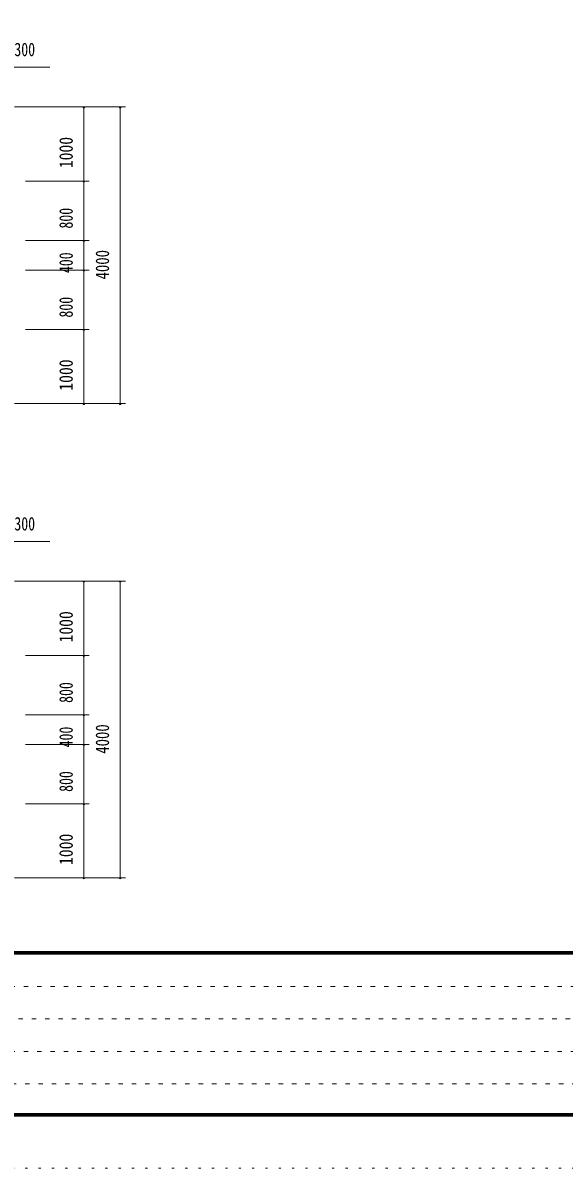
# Model space of a CAD drawing. Units: millimetres, scale not verified. Extents: x -37128 to 37128, y -14700 to 14700.
# Drawn here: x 7758 to 15057, y -14700 to 741 of the extents above; entities that cross this region are included whole.
import ezdxf
from ezdxf.enums import TextEntityAlignment as Align

# ---------------------------------------------------------------- set-up
doc = ezdxf.new("R2010")
doc.units = ezdxf.units.MM
doc.header["$LTSCALE"] = 60
doc.linetypes.add('USER1', pattern=[3, 1, -2])
doc.linetypes.add('USER4', pattern=[3, 0.5, -2.5])
for name, color, linetype, lineweight in [('0-5_1-5DIM', 3, 'Continuous', 18), ('0-C_F-F', 5, 'Continuous', 18), ('0-D_F-E_J_ADD', 3, 'USER4', 18)]:
    doc.layers.add(name, color=color, linetype=linetype, lineweight=lineweight)
doc.styles.add('ＭＳ ゴシック', font='')
doc.styles.get('ＭＳ ゴシック').set_extended_font_data('MS Gothic')

msp = doc.modelspace()

# ---------------------------------------------------------------- linework, layer by layer
at = {"layer": '0-5_1-5DIM'}
for p, q in [((8122.03, 142.54), (-926.97, 142.54)), ((9139.52, -392.46), (7642.53, -392.46)), ((8593.52, -392.46), (8565.52, -392.46)), ((8579.52, -392.46), (8579.52, -1392.46)), ((9083.52, -392.46), (9055.52, -392.46)), ((9069.52, -392.46), (9069.52, -4392.46)), ((7792.53, -1392.46), (8649.52, -1392.46)), ((8593.52, -1392.46), (8565.52, -1392.46)), ((8579.52, -1392.46), (8579.52, -2192.46)), ((8649.52, -2192.46), (7792.53, -2192.46)), ((8593.52, -2192.46), (8565.52, -2192.46)), ((8579.52, -2192.46), (8579.52, -2592.46)), ((8649.52, -2592.46), (7792.53, -2592.46)), ((8593.52, -2592.46), (8565.52, -2592.46)), ((8579.52, -2592.46), (8579.52, -3392.46)), ((7792.53, -3392.46), (8649.52, -3392.46)), ((8593.52, -3392.46), (8565.52, -3392.46)), ((8579.52, -3392.46), (8579.52, -4392.46)), ((9139.52, -4392.46), (7642.53, -4392.46)), ((7677.53, -4392.46), (9139.52, -4392.46)), ((8593.52, -4392.46), (8565.52, -4392.46)), ((8593.52, -4392.46), (8565.52, -4392.46)), ((9083.52, -4392.46), (9055.52, -4392.46)), ((9083.52, -4392.46), (9055.52, -4392.46)), ((8122.03, -6252.46), (-926.97, -6252.46)), ((9139.52, -6787.46), (7642.53, -6787.46)), ((8593.52, -6787.46), (8565.52, -6787.46)), ((8579.52, -6787.46), (8579.52, -7787.46)), ((9083.52, -6787.46), (9055.52, -6787.46)), ((9069.52, -6787.46), (9069.52, -10787.46)), ((8649.52, -7787.46), (7792.53, -7787.46)), ((8593.52, -7787.46), (8565.52, -7787.46)), ((8579.52, -7787.46), (8579.52, -8587.46)), ((8649.52, -8587.46), (7792.53, -8587.46)), ((8593.52, -8587.46), (8565.52, -8587.46)), ((8579.52, -8587.46), (8579.52, -8987.46)), ((8649.52, -8987.46), (7792.53, -8987.46)), ((8593.52, -8987.46), (8565.52, -8987.46)), ((8579.52, -8987.46), (8579.52, -9787.46)), ((8649.52, -9787.46), (7792.53, -9787.46)), ((8593.52, -9787.46), (8565.52, -9787.46)), ((8579.52, -9787.46), (8579.52, -10787.46)), ((9139.52, -10787.46), (7642.53, -10787.46)), ((8593.52, -10787.46), (8565.52, -10787.46)), ((9083.52, -10787.46), (9055.52, -10787.46))]:
    msp.add_line(p, q, dxfattribs=at)
for centre in [(8579.52, -392.46), (9069.52, -392.46), (8579.52, -1392.46), (8579.52, -2192.46), (8579.52, -2592.46), (8579.52, -3392.46), (8579.52, -4392.46), (8579.52, -4392.46), (9069.52, -4392.46), (9069.52, -4392.46), (8579.52, -6787.46), (9069.52, -6787.46), (8579.52, -7787.46), (8579.52, -8587.46), (8579.52, -8987.46), (8579.52, -9787.46), (8579.52, -10787.46), (9069.52, -10787.46)]:
    msp.add_arc(centre, 14, 180, 0, dxfattribs=at)
at = {"layer": '0-C_F-F'}
for p, q in [((36393.07, -11781), (-3716.93, -11781)), ((-3716.93, -11784.5), (36393.07, -11784.5)), ((36393.07, -11788), (-3716.93, -11788)), ((-3716.93, -11791.5), (36393.07, -11791.5)), ((36393.07, -11795), (-3716.93, -11795)), ((-3716.93, -11798.5), (36393.07, -11798.5)), ((36393.07, -11802), (-3716.93, -11802)), ((-3716.93, -11805.5), (36393.07, -11805.5)), ((36393.07, -11809), (-3716.93, -11809)), ((-3716.93, -11812.5), (36393.07, -11812.5)), ((36393.07, -11816), (-3716.93, -11816))]:
    msp.add_line(p, q, dxfattribs=at)
at = {"layer": '0-C_F-F', "color": 6, "linetype": 'USER1'}
for p, q in [((-3751.93, -12252.8), (21798.07, -12252.8)), ((21798.07, -12689.6), (-3751.93, -12689.6)), ((-3751.93, -13126.4), (21798.07, -13126.4)), ((18286.87, -13563.2), (-3751.93, -13563.2))]:
    msp.add_line(p, q, dxfattribs=at)
at = {"layer": '0-C_F-F'}
for points in [[(36428.07, -14000), (36428.07, 14140), (-3751.93, 14140), (-3751.93, -14000)], [(36424.56, -13996.5), (-3748.43, -13996.5), (-3748.43, 14136.5), (36424.56, 14136.5)], [(36421.07, -13993), (36421.07, 14133), (-3744.93, 14133), (-3744.93, -13993)], [(36417.57, -13989.5), (36417.57, 14129.5), (-3741.43, 14129.5), (-3741.43, -13989.5)], [(36414.07, -13986), (36414.07, 14126), (-3737.93, 14126), (-3737.93, -13986)], [(36410.57, -13982.5), (36410.57, 14122.5), (-3734.43, 14122.5), (-3734.43, -13982.5)], [(36407.06, -13979), (-3730.93, -13979), (-3730.93, 14119), (36407.06, 14119)], [(36403.57, -13975.5), (-3727.43, -13975.5), (-3727.43, 14115.5), (36403.57, 14115.5)], [(36400.07, -13972), (36400.07, 14112), (-3723.93, 14112), (-3723.93, -13972)], [(36396.57, -13968.5), (-3720.43, -13968.5), (-3720.43, 14108.5), (36396.57, 14108.5)], [(36393.07, -13965), (36393.07, 14105), (-3716.93, 14105), (-3716.93, -13965)]]:
    msp.add_lwpolyline(points, close=True, dxfattribs=at)
at = {"layer": '0-D_F-E_J_ADD', "color": 5}
msp.add_lwpolyline([(37128.07, -14700), (37128.07, 14700), (-4451.93, 14700), (-4451.93, -14700)], close=True, dxfattribs=at)

# ---------------------------------------------------------------- texts
at = {"layer": '0-5_1-5DIM', "color": 7, "style": 'ＭＳ ゴシック', "width": 0.75}
for p in [(7642.53, 237.41), (7642.53, -6157.59)]:
    msp.add_text('300', height=182.3, dxfattribs=at).set_placement(p, align=Align.BOTTOM_LEFT)
at = {"layer": '0-5_1-5DIM', "color": 7, "style": 'ＭＳ ゴシック'}
for s, width, p in [('1000', 0.85, (8484.65, -1217.96)), ('800', 0.75, (8484.65, -2032.21)), ('400', 0.75, (8484.65, -2632.21)), ('4000', 0.8, (8974.65, -2717.96)), ('800', 0.75, (8484.65, -3232.21)), ('1000', 0.85, (8484.65, -4217.96)), ('1000', 0.85, (8484.65, -7612.96)), ('800', 0.75, (8484.65, -8427.21)), ('400', 0.75, (8484.65, -9027.21)), ('4000', 0.8, (8974.65, -9112.96)), ('800', 0.75, (8484.65, -9627.21)), ('1000', 0.85, (8484.65, -10612.96))]:
    msp.add_text(s, height=182.3, rotation=90, dxfattribs=dict(at, width=width)).set_placement(p, align=Align.BOTTOM_LEFT)

doc.saveas('drawing.dxf')
